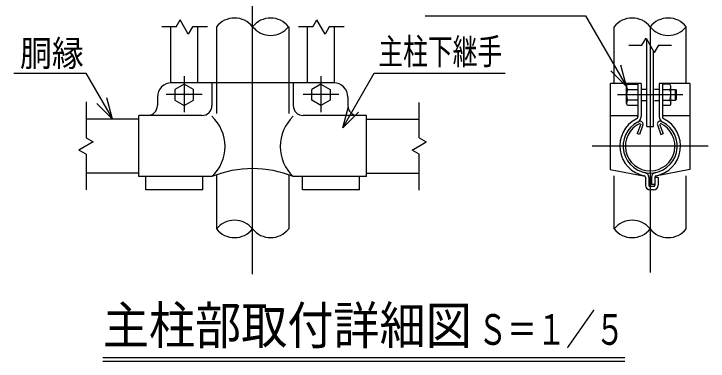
# Model space of a CAD drawing. Units: millimetres, scale not verified, with parts at other scales. Extents: x -4425 to 4425, y -3150 to 3150.
# Drawn here: x 1030 to 2497, y 800 to 1534 of the extents above; entities that cross this region are included whole.
import ezdxf
from ezdxf.enums import TextEntityAlignment as Align

# ---------------------------------------------------------------- set-up
doc = ezdxf.new("R2010")
doc.units = ezdxf.units.MM
doc.header["$LTSCALE"] = 20
doc.linetypes.add('USER1', pattern=[50.8, 31.75, -6.35, 6.35, -6.35])
doc.layers.add('0-0_1', color=7, linetype='Continuous', lineweight=25)
doc.styles.add('ＭＳ ゴシック', font='')
doc.styles.get('ＭＳ ゴシック').set_extended_font_data('MS Gothic')

msp = doc.modelspace()

# ---------------------------------------------------------------- linework, layer by layer
at = {"layer": '0-0_1', "color": 3, "linetype": 'USER1'}
for p, q in [((1534.24, 983.91), (1534.24, 2524.03)), ((2374.25, 2524.03), (2374.25, 986.99)), ((1389.75, 1402.44), (1389.75, 1326.5)), ((1678.75, 1402.44), (1678.75, 1326.5)), ((1351.78, 1364.47), (1427.72, 1364.47)), ((1640.78, 1364.47), (1716.72, 1364.47)), ((2443.07, 1363.05), (2305.42, 1363.05)), ((2496.67, 1254.76), (2251.82, 1254.76))]:
    msp.add_line(p, q, dxfattribs=at)
at = {"layer": '0-0_1', "color": 2}
for p, q in [((1372.43, 1506.65), (1381.09, 1521.65)), ((1398.41, 1491.65), (1381.09, 1521.65)), ((1661.43, 1506.65), (1670.09, 1521.65)), ((1687.41, 1491.65), (1670.09, 1521.65)), ((1372.42, 1506.65), (1342.49, 1506.65)), ((1407.07, 1506.65), (1398.41, 1491.65)), ((1438.82, 1506.65), (1407.07, 1506.65)), ((1661.43, 1506.65), (1631.49, 1506.65)), ((1696.07, 1506.65), (1687.41, 1491.65)), ((1727.82, 1506.65), (1696.07, 1506.65)), ((2356.92, 1468.02), (2365.58, 1483.02)), ((2365.58, 1483.02), (2382.91, 1453.02)), ((2329.25, 1468.02), (2356.92, 1468.02)), ((2391.57, 1468.02), (2382.91, 1453.02)), ((2391.57, 1468.02), (2419.25, 1468.02)), ((2324.23, 1380.93), (2312.17, 1425.93)), ((1029.87, 1408.91), (1182.13, 1408.91)), ((1182.13, 1408.91), (1238.13, 1311.91)), ((1724.73, 1293.39), (1791.43, 1408.91)), ((1791.43, 1408.91), (2067.73, 1408.91)), ((2324.23, 1380.93), (2291.28, 1413.88)), ((1238.13, 1311.91), (1226.07, 1356.91)), ((1182.25, 1348.06), (1182.25, 1272.08)), ((1238.13, 1311.91), (1205.19, 1344.85)), ((1724.73, 1293.39), (1736.79, 1338.39)), ((1886.24, 1272.08), (1886.24, 1347.12)), ((1724.73, 1293.39), (1757.67, 1326.34)), ((1197.25, 1263.42), (1167.25, 1246.1)), ((1182.25, 1272.08), (1197.25, 1263.42)), ((1871.24, 1246.1), (1901.24, 1263.42)), ((1886.24, 1272.08), (1901.24, 1263.42)), ((1182.25, 1237.44), (1167.25, 1246.1)), ((1182.25, 1237.44), (1182.25, 1162.4)), ((1886.24, 1237.44), (1871.24, 1246.1)), ((1886.24, 1161.46), (1886.24, 1237.44))]:
    msp.add_line(p, q, dxfattribs=at)
at = {"layer": '0-0_1'}
for p, q in [((1361.25, 1387.68), (1361.25, 1506.65)), ((1418.25, 1388.61), (1418.25, 1506.65)), ((1458.04, 1507.28), (1458.04, 1323.91)), ((1610.45, 1507.28), (1610.45, 1323.91)), ((1650.25, 1388.61), (1650.25, 1506.65)), ((1707.25, 1387.68), (1707.25, 1506.65)), ((2298.05, 1387.11), (2298.05, 1507.28)), ((2450.45, 1387.11), (2450.45, 1507.28)), ((2367.5, 1296.15), (2367.5, 1479.71)), ((2381, 1296.15), (2381, 1456.33)), ((1705.3, 1388.61), (1362.95, 1388.61)), ((1389.75, 1385.62), (1370.19, 1374.33)), ((1409.3, 1374.33), (1389.75, 1385.62)), ((1448.37, 1388.61), (1448.37, 1340.48)), ((1620.12, 1388.61), (1620.12, 1340.49)), ((1678.75, 1385.62), (1659.19, 1374.33)), ((1678.75, 1385.62), (1698.3, 1374.33)), ((2290.32, 1254.76), (2290.32, 1387.11)), ((2355.14, 1387.11), (2290.32, 1387.11)), ((2324.23, 1381.61), (2326.53, 1385.6)), ((2324.23, 1344.48), (2324.23, 1381.6)), ((2326.53, 1385.6), (2348.23, 1385.6)), ((2348.23, 1387.11), (2348.23, 1317.26)), ((2355.14, 1387.11), (2355.14, 1317.1)), ((2393.35, 1387.11), (2393.34, 1317.1)), ((2458.17, 1387.11), (2393.35, 1387.11)), ((2415.27, 1385.6), (2400.11, 1385.6)), ((2400.26, 1387.11), (2400.26, 1317.27)), ((2418.16, 1345.65), (2418.16, 1379.76)), ((2458.17, 1387.11), (2458.17, 1254.76)), ((1370.19, 1374.33), (1370.19, 1351.76)), ((1409.3, 1351.76), (1409.3, 1374.33)), ((1659.19, 1351.76), (1659.19, 1374.33)), ((1698.3, 1374.33), (1698.3, 1351.76)), ((2326.03, 1374.33), (2348.23, 1374.33)), ((2355.14, 1375.08), (2365.22, 1375.08)), ((2383.27, 1375.08), (2393.35, 1375.08)), ((2400.11, 1374.32), (2415.7, 1374.32)), ((2418.16, 1374.32), (2427.79, 1374.32)), ((2427.79, 1374.32), (2430.19, 1371.91)), ((2430.19, 1354.18), (2430.19, 1371.91)), ((1333.11, 1358.53), (1333.11, 1340.49)), ((1370.19, 1351.76), (1389.75, 1340.47)), ((1389.75, 1340.47), (1409.3, 1351.76)), ((1678.75, 1340.47), (1659.19, 1351.76)), ((1698.3, 1351.76), (1678.75, 1340.47)), ((1735.38, 1358.53), (1735.38, 1340.49)), ((2348.23, 1351.77), (2326.03, 1351.77)), ((2355.14, 1351.01), (2365.22, 1351.01)), ((2383.27, 1351.01), (2393.35, 1351.01)), ((2400.11, 1351.77), (2415.66, 1351.77)), ((2418.16, 1351.77), (2427.79, 1351.77)), ((2326.53, 1340.49), (2324.23, 1344.48)), ((2348.23, 1340.49), (2326.53, 1340.49)), ((2416.1, 1340.49), (2400.11, 1340.49)), ((1293.61, 1311.91), (1182.25, 1311.91)), ((1293.61, 1190.09), (1293.61, 1319.43)), ((1427.31, 1319.43), (1293.61, 1319.43)), ((1774.88, 1319.43), (1641.18, 1319.43)), ((1774.88, 1190.09), (1774.88, 1319.43)), ((1774.88, 1311.91), (1886.24, 1311.91)), ((2290.32, 1319.43), (2348.23, 1319.43)), ((2400.26, 1319.43), (2458.17, 1319.43)), ((2354.31, 1301.03), (2347.09, 1281.21)), ((2359.06, 1300.03), (2351.61, 1279.56)), ((2367.5, 1296.15), (2381, 1296.15)), ((2389.43, 1300.03), (2396.88, 1279.56)), ((2394.19, 1301.03), (2401.4, 1281.21)), ((2351.61, 1279.56), (2347.09, 1281.21)), ((2396.88, 1279.56), (2401.4, 1281.21)), ((2290.32, 1204.81), (2290.32, 1254.76)), ((2458.17, 1254.76), (2458.17, 1204.88)), ((2290.01, 1204.87), (2363.44, 1190.92)), ((2458.1, 1204.87), (2385.44, 1191.25)), ((1293.61, 1197.61), (1182.25, 1197.61)), ((1448.35, 1190.11), (1293.61, 1190.09)), ((1428.97, 1162.12), (1428.97, 1190.09)), ((1458.04, 1193.85), (1458.04, 1079.41)), ((1610.45, 1193.83), (1610.45, 1079.41)), ((1774.88, 1190.09), (1620.14, 1190.09)), ((1759.84, 1162.12), (1759.84, 1190.09)), ((1774.88, 1197.61), (1886.24, 1197.61)), ((2298.05, 1079.41), (2298.05, 1191.61)), ((2364.32, 1188.79), (2364.32, 1172.04)), ((2371.24, 1188.94), (2371.24, 1172.04)), ((2377.25, 1188.94), (2377.25, 1173.55)), ((2384.17, 1188.79), (2384.17, 1172.04)), ((2391.09, 1188.59), (2384.17, 1188.59)), ((2391.09, 1188.59), (2391.09, 1172.04)), ((2450.45, 1079.41), (2450.45, 1191.61)), ((2384.17, 1173.55), (2377.25, 1173.55)), ((2381.16, 1169.03), (2374.25, 1169.04)), ((2381.16, 1162.12), (2374.25, 1162.12)), ((1217.74, 807.34), (2320.7, 807.34)), ((1217.74, 799.84), (2320.7, 799.84))]:
    msp.add_line(p, q, dxfattribs=at)
at = {"layer": '0-0_1', "color": 2}
msp.add_lwpolyline([(1898.96, 1530.45), (2237.91, 1530.45), (2324.23, 1380.93)], dxfattribs=at)
at = {"layer": '0-0_1'}
for points in [[(2430.19, 1354.18), (2427.79, 1351.77), (2427.79, 1374.32)], [(1428.97, 1162.12), (1308.65, 1162.12), (1308.65, 1190.09)], [(1759.84, 1162.12), (1639.52, 1162.12), (1639.52, 1190.09)]]:
    msp.add_lwpolyline(points, dxfattribs=at)
for centre, radius, start, end in [((1496.14, 1476.73), 48.83, 38.71802, 141.28213), ((1572.34, 1476.73), 48.83, 38.71802, 141.28213), ((2336.15, 1476.73), 48.83, 38.71802, 141.28213), ((2412.34, 1476.73), 48.83, 38.71802, 141.28213), ((1572.34, 1537.82), 48.83, 218.71787, 321.28198), ((2412.34, 1537.82), 48.83, 218.71787, 321.28198), ((1363.19, 1358.53), 30.08, 90, 180), ((1705.3, 1358.53), 30.08, 0, 90), ((2359.97, 1386.62), 36.09, 187.97958, 199.90953), ((2410.66, 1379.76), 7.44, 311.91009, 51.71719), ((2360.34, 1363.05), 36.12, 161.80096, 198.19904), ((2391.63, 1363.09), 26.56, 334.43368, 24.86078), ((2359.97, 1339.47), 36.09, 160.09047, 172.02042), ((2411.25, 1345.65), 7.09, 313.18863, 52.72754), ((1312.06, 1340.49), 21.05, 270, 0), ((1427.31, 1340.49), 21.05, 270, 0), ((1641.18, 1340.49), 21.05, 180, 270), ((1756.43, 1340.49), 21.05, 180, 270), ((1388.55, 1253.88), 87.42, 313.15747, 46.88696), ((1679.94, 1253.88), 87.42, 133.11304, 226.84253), ((2374.25, 1254.76), 64.22, 117.13705, 258.90415), ((2374.25, 1254.76), 57.15, 117.19945, 269.99872), ((2342.21, 1317.26), 6.02, 297.13681, 0), ((2342.21, 1317.1), 12.93, 297.19983, 0), ((2353.19, 1301.3), 6.02, 349.3454, 114.44897), ((2374.25, 1254.76), 57.15, 269.99872, 62.80228), ((2374.25, 1254.76), 64.22, 281.09112, 62.86527), ((2395.3, 1301.33), 6.02, 72.04499, 190.65469), ((2406.28, 1317.1), 12.93, 180, 242.80228), ((2406.28, 1317.27), 6.02, 180, 242.8653), ((2374.25, 1254.76), 52.34, 114.17442, 65.66495), ((1534.22, 981.98), 225.15, 67.56504, 112.4217), ((2361.31, 1188.79), 3.01, 0, 78.90466), ((2361.31, 1188.94), 9.93, 0, 78.87952), ((2387.18, 1188.94), 9.93, 101.11607, 180), ((2387.18, 1188.79), 3.01, 101.09083, 180), ((2374.25, 1172.04), 9.93, 180, 270), ((2374.25, 1172.04), 3.01, 180, 270), ((2381.16, 1172.04), 3.01, 270, 0), ((2381.16, 1172.04), 9.93, 270, 0), ((1496.15, 1048.87), 48.83, 38.71802, 141.28213), ((2336.15, 1048.87), 48.83, 38.71802, 141.28213), ((1496.15, 1109.95), 48.83, 218.71787, 321.28198), ((1572.35, 1109.95), 48.83, 218.71787, 321.28198), ((2336.15, 1109.95), 48.83, 218.71787, 321.28198), ((2412.35, 1109.95), 48.83, 218.71787, 321.28198)]:
    msp.add_arc(centre, radius, start, end, dxfattribs=at)

# ---------------------------------------------------------------- texts
at = {"layer": '0-0_1', "style": 'ＭＳ ゴシック'}
for s, height, width, p in [('胴縁', 54.84, 0.9, (1042.79, 1407.14)), ('主柱下継手', 54.84, 0.7, (1799.9, 1410.8)), ('主柱部取付詳細図', 79.38, 0.9, (1217.74, 812.07)), ('Ｓ＝１／５', 64.96, 0.7, (2010.24, 814.85))]:
    msp.add_text(s, height=height, dxfattribs=dict(at, width=width)).set_placement(p, align=Align.BOTTOM_LEFT)

doc.saveas('drawing.dxf')
